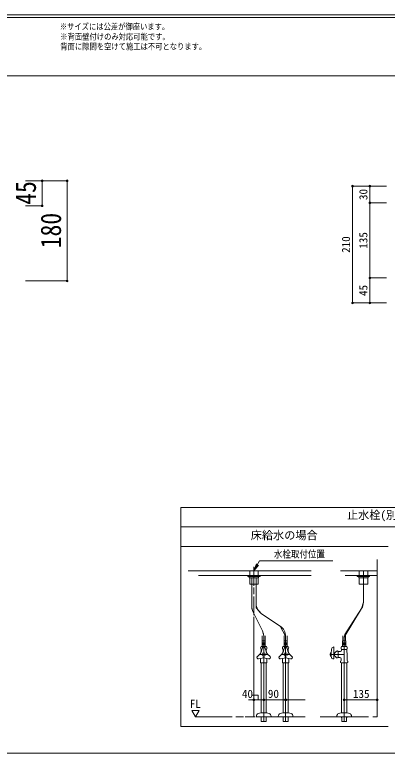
# Model space of a CAD drawing. Units: millimetres at full size, sheet at 1:5. Extents: x -1002 to 1006, y -687 to 676.
# Drawn here: x -327 to 341, y -687 to 640 of the extents above; entities that cross this region are included whole.
import ezdxf
from ezdxf.enums import TextEntityAlignment as Align

# ---------------------------------------------------------------- set-up
doc = ezdxf.new("R2010")
doc.units = ezdxf.units.MM
doc.header["$LTSCALE"] = 5
doc.header["$PDMODE"] = 32
doc.header["$PDSIZE"] = 3
doc.layers.add('F-0', color=7, linetype='Continuous', lineweight=15)
doc.styles.add('ＭＳ ゴシック', font='')
doc.styles.get('ＭＳ ゴシック').set_extended_font_data('MS Gothic')

msp = doc.modelspace()

# ---------------------------------------------------------------- linework, layer by layer
at = {"layer": 'F-0'}
for p, q in [((1002.034, 640.036), (-1002.086, 640.036)), ((1002.034, 635.036), (-1002.086, 635.036)), ((1002.034, 530.036), (-1002.086, 530.036)), ((-29.185, -315.334), (342.69, -315.334)), ((102.065, -359.084), (112.169, -341.584)), ((112.169, -341.584), (243.419, -341.584)), ((323.002, -338.959), (323.002, -621.584)), ((102.065, -359.084), (106.733, -346.624)), ((102.065, -359.084), (108.627, -347.717)), ((102.065, -359.084), (110.522, -348.811)), ((102.065, -352.057), (102.065, -386.078)), ((-16.06, -359.084), (2.708, -359.084)), ((204.877, -359.084), (2.501, -359.084)), ((204.877, -367.397), (2.509, -367.397)), ((2.779, -367.397), (204.877, -367.397)), ((91.127, -368.272), (91.127, -369.365)), ((113.002, -368.272), (91.127, -368.272)), ((91.127, -369.365), (113.002, -369.365)), ((92.002, -367.397), (112.127, -367.397)), ((92.002, -368.272), (92.002, -367.397)), ((112.127, -368.272), (92.002, -368.272)), ((110.377, -369.365), (93.752, -369.365)), ((93.752, -369.365), (93.752, -371.99)), ((94.409, -359.084), (94.409, -367.397)), ((109.721, -367.397), (109.721, -359.084)), ((110.377, -371.99), (110.377, -369.365)), ((112.127, -367.397), (112.127, -368.272)), ((113.002, -369.365), (113.002, -368.272)), ((113.002, -368.928), (113.002, -369.365)), ((257.377, -359.084), (323.002, -359.084)), ((323.002, -359.084), (266.465, -359.084)), ((287.565, -369.365), (287.565, -368.272)), ((287.565, -368.272), (309.44, -368.272)), ((287.565, -368.928), (287.565, -369.365)), ((309.44, -369.365), (287.565, -369.365)), ((288.44, -367.397), (288.44, -368.272)), ((308.565, -367.397), (288.44, -367.397)), ((288.44, -368.272), (308.565, -368.272)), ((290.19, -369.365), (306.815, -369.365)), ((290.19, -371.99), (290.19, -369.365)), ((290.846, -367.397), (290.846, -359.084)), ((298.502, -415.4), (298.502, -359.084)), ((298.502, -415.4), (298.502, -359.084)), ((306.159, -359.084), (306.159, -367.397)), ((306.815, -369.365), (306.815, -371.99)), ((308.565, -368.272), (308.565, -367.397)), ((309.44, -368.272), (309.44, -369.365)), ((93.752, -371.99), (110.377, -371.99)), ((94.409, -371.99), (94.409, -382.665)), ((94.737, -382.993), (94.409, -382.665)), ((94.846, -383.103), (94.737, -382.993)), ((94.846, -383.103), (108.89, -383.103)), ((97.994, -422.525), (97.994, -371.99)), ((98.237, -371.73), (98.237, -425.777)), ((105.893, -371.99), (105.893, -425.64)), ((106.136, -418.166), (106.136, -371.99)), ((108.89, -383.103), (109.284, -383.103)), ((109.393, -382.993), (109.284, -383.103)), ((109.721, -382.665), (109.393, -382.993)), ((109.721, -382.665), (109.721, -371.99)), ((306.815, -371.99), (290.19, -371.99)), ((290.846, -382.665), (290.846, -371.99)), ((290.846, -382.665), (291.174, -382.993)), ((291.174, -382.993), (291.284, -383.103)), ((291.677, -383.103), (291.284, -383.103)), ((305.721, -383.103), (291.677, -383.103)), ((305.721, -383.103), (305.831, -382.993)), ((305.831, -382.993), (306.159, -382.665)), ((306.159, -371.99), (306.159, -382.665)), ((102.065, -389.372), (102.065, -401.04)), ((102.065, -405.157), (102.065, -438.65)), ((100.198, -432.095), (98.237, -425.777)), ((100.198, -432.095), (117.36, -467.371)), ((100.198, -432.095), (117.36, -467.371)), ((115.818, -436.327), (105.893, -425.64)), ((115.818, -436.327), (149.258, -458.779)), ((149.258, -458.779), (115.818, -436.327)), ((263.94, -478.382), (295.054, -427.189)), ((102.065, -442.081), (102.065, -475.128)), ((158.94, -476.941), (149.258, -458.779)), ((102.065, -475.599), (102.065, -494.239)), ((117.049, -476.203), (117.049, -484.953)), ((119.548, -476.089), (117.36, -467.371)), ((119.565, -476.941), (119.565, -484.953)), ((119.565, -476.941), (119.565, -509.584)), ((122.081, -484.953), (122.081, -476.203)), ((156.424, -476.203), (156.424, -484.953)), ((158.94, -476.941), (158.94, -484.953)), ((158.94, -476.941), (158.94, -509.584)), ((161.456, -484.953), (161.456, -476.203)), ((261.424, -484.953), (261.424, -476.203)), ((266.456, -476.203), (266.456, -484.953)), ((102.065, -481.651), (102.065, -598.333)), ((122.365, -484.953), (116.765, -484.953)), ((116.765, -484.953), (116.765, -487.906)), ((117.159, -488.672), (121.971, -488.672)), ((117.159, -489.547), (117.159, -488.672)), ((121.971, -489.547), (117.159, -489.547)), ((119.565, -484.953), (119.565, -629.786)), ((121.971, -488.672), (121.971, -489.547)), ((122.365, -487.906), (122.365, -484.953)), ((161.74, -484.953), (156.14, -484.953)), ((156.14, -484.953), (156.14, -487.906)), ((156.534, -488.672), (161.346, -488.672)), ((156.534, -489.547), (156.534, -488.672)), ((161.346, -489.547), (156.534, -489.547)), ((158.94, -484.953), (158.94, -629.786)), ((161.346, -488.672), (161.346, -489.547)), ((161.74, -487.906), (161.74, -484.953)), ((261.14, -484.953), (266.74, -484.953)), ((261.14, -487.906), (261.14, -484.953)), ((266.346, -488.672), (261.534, -488.672)), ((261.534, -488.672), (261.534, -489.547)), ((261.534, -489.547), (266.346, -489.547)), ((263.94, -478.382), (263.94, -484.953)), ((263.94, -478.382), (263.94, -629.786)), ((263.94, -484.953), (263.94, -509.584)), ((266.346, -489.547), (266.346, -488.672)), ((266.74, -484.953), (266.74, -487.906)), ((102.065, -500.046), (102.065, -598.935)), ((114.809, -495.015), (124.321, -495.015)), ((116.378, -500.397), (114.809, -500.397)), ((114.971, -500.397), (114.971, -501.277)), ((114.971, -500.397), (115.48, -500.397)), ((114.971, -501.277), (114.971, -501.928)), ((117.029, -497.967), (115.432, -503.929)), ((116.378, -500.397), (115.48, -500.397)), ((116.765, -492.718), (116.765, -494.14)), ((117.159, -491.078), (121.971, -491.078)), ((117.159, -491.953), (117.159, -491.078)), ((121.971, -491.953), (117.159, -491.953)), ((117.202, -494.578), (121.927, -494.578)), ((121.971, -491.078), (121.971, -491.953)), ((122.1, -497.967), (123.698, -503.929)), ((122.365, -494.14), (122.365, -492.718)), ((123.65, -500.397), (122.751, -500.397)), ((124.321, -500.397), (122.751, -500.397)), ((124.159, -501.277), (124.159, -501.928)), ((154.184, -495.015), (163.696, -495.015)), ((154.184, -500.397), (154.855, -500.397)), ((154.346, -500.397), (154.346, -501.277)), ((154.346, -501.277), (154.346, -501.928)), ((156.404, -497.967), (154.807, -503.929)), ((155.753, -500.397), (154.855, -500.397)), ((156.14, -492.718), (156.14, -494.14)), ((156.534, -491.078), (161.346, -491.078)), ((156.534, -491.953), (156.534, -491.078)), ((161.346, -491.953), (156.534, -491.953)), ((156.577, -494.578), (161.302, -494.578)), ((161.346, -491.078), (161.346, -491.953)), ((161.475, -497.967), (163.073, -503.929)), ((161.74, -494.14), (161.74, -492.718)), ((163.025, -500.397), (162.126, -500.397)), ((163.696, -500.397), (162.126, -500.397)), ((243.909, -496.254), (245.316, -496.057)), ((245.565, -517.426), (245.565, -496.273)), ((253.002, -503.866), (253.002, -515.303)), ((268.696, -495.015), (259.184, -495.015)), ((259.184, -500.397), (268.696, -500.397)), ((259.346, -500.397), (259.346, -501.277)), ((259.855, -500.397), (259.346, -500.397)), ((259.346, -501.277), (259.346, -501.928)), ((259.855, -500.397), (268.025, -500.397)), ((261.14, -494.14), (261.14, -492.718)), ((266.346, -491.078), (261.534, -491.078)), ((261.534, -491.078), (261.534, -491.953)), ((261.534, -491.953), (266.346, -491.953)), ((266.302, -494.578), (261.577, -494.578)), ((266.346, -491.953), (266.346, -491.078)), ((266.74, -492.718), (266.74, -494.14)), ((268.534, -500.397), (268.025, -500.397)), ((268.534, -500.397), (268.534, -501.277)), ((268.534, -501.277), (268.534, -501.928)), ((108.237, -513.197), (112.601, -508.832)), ((110.439, -517.678), (116.734, -515.991)), ((125.657, -509.584), (113.473, -509.584)), ((125.657, -509.584), (113.769, -509.584)), ((114.096, -516.698), (114.096, -519.829)), ((119.565, -509.584), (119.565, -629.786)), ((128.358, -517.588), (122.396, -515.991)), ((125.034, -519.829), (125.034, -516.698)), ((130.893, -513.197), (126.529, -508.832)), ((147.612, -513.197), (151.976, -508.832)), ((149.814, -517.678), (156.109, -515.991)), ((165.032, -509.584), (152.848, -509.584)), ((165.032, -509.584), (152.848, -509.584)), ((153.471, -516.698), (153.471, -519.829)), ((158.94, -509.584), (158.94, -629.786)), ((167.733, -517.588), (161.771, -515.991)), ((164.409, -519.829), (164.409, -516.698)), ((170.268, -513.197), (165.904, -508.832)), ((263.94, -509.584), (239.002, -509.584)), ((263.94, -509.584), (239.002, -509.584)), ((239.44, -506.522), (239.322, -506.959)), ((239.44, -512.647), (239.44, -506.522)), ((240.752, -506.522), (239.44, -506.522)), ((240.752, -506.522), (240.752, -512.647)), ((240.752, -507.834), (240.752, -511.334)), ((243.395, -517.373), (245.316, -517.643)), ((246.877, -507.506), (245.565, -507.506)), ((245.565, -511.662), (246.877, -511.662)), ((246.877, -512.209), (246.877, -506.959)), ((253.002, -504.334), (253.659, -504.334)), ((253.659, -514.834), (253.002, -514.834)), ((253.659, -504.334), (254.275, -504.334)), ((254.275, -514.834), (253.659, -514.834)), ((258.471, -517.24), (258.471, -519.829)), ((263.94, -629.786), (263.94, -509.584)), ((269.409, -509.584), (269.409, -519.829)), ((113.987, -524.897), (113.877, -524.787)), ((113.987, -524.897), (114.981, -524.897)), ((125.143, -524.897), (114.981, -524.897)), ((115.059, -614.584), (115.059, -524.897)), ((124.071, -524.897), (124.071, -614.584)), ((153.362, -524.897), (153.252, -524.787)), ((153.362, -524.897), (154.356, -524.897)), ((164.518, -524.897), (154.356, -524.897)), ((154.434, -614.584), (154.434, -524.897)), ((163.446, -524.897), (163.446, -614.584)), ((257.373, -521.834), (257.83, -521.376)), ((257.373, -521.834), (257.373, -523.907)), ((257.373, -523.907), (258.362, -524.897)), ((258.362, -524.897), (269.518, -524.897)), ((259.434, -524.897), (259.434, -614.584)), ((268.446, -614.584), (268.446, -524.897)), ((269.518, -524.897), (270.507, -523.907)), ((270.049, -521.376), (270.507, -521.834)), ((270.507, -523.907), (270.507, -521.834)), ((270.507, -523.907), (270.507, -521.834)), ((92.074, -591.048), (194.199, -591.048)), ((263.94, -591.048), (322.999, -591.048)), ((-9.498, -610.217), (3.627, -610.217)), ((-2.935, -621.584), (-9.498, -610.217)), ((3.627, -610.217), (-2.935, -621.584)), ((102.065, -598.935), (102.065, -610.588)), ((102.065, -601.765), (102.065, -608.335)), ((-2.935, -621.584), (63.097, -621.584)), ((69.738, -621.584), (83.258, -621.584)), ((86.579, -621.584), (103.479, -621.584)), ((102.065, -610.772), (102.065, -621.584)), ((102.065, -611.277), (102.065, -621.584)), ((105.663, -621.584), (194.02, -621.584)), ((106.44, -620.709), (106.44, -621.584)), ((132.69, -621.584), (106.44, -621.584)), ((124.904, -614.584), (114.226, -614.584)), ((115.059, -622.739), (115.059, -621.586)), ((115.083, -623.661), (115.059, -622.739)), ((124.071, -622.739), (124.047, -623.661)), ((124.071, -621.586), (124.071, -622.739)), ((132.69, -621.584), (132.69, -620.709)), ((145.815, -620.709), (145.815, -621.584)), ((172.065, -621.584), (145.815, -621.584)), ((164.279, -614.584), (153.601, -614.584)), ((154.434, -622.739), (154.434, -621.586)), ((154.458, -623.661), (154.434, -622.739)), ((163.446, -622.739), (163.422, -623.661)), ((163.446, -621.586), (163.446, -622.739)), ((172.065, -621.584), (172.065, -620.709)), ((221.099, -621.584), (307.778, -621.584)), ((250.815, -621.584), (250.815, -620.709)), ((250.815, -621.584), (277.065, -621.584)), ((258.601, -614.584), (269.279, -614.584)), ((259.434, -621.584), (259.434, -622.739)), ((259.434, -622.739), (259.458, -623.661)), ((259.458, -623.661), (259.578, -629.279)), ((268.302, -629.279), (268.422, -623.661)), ((268.422, -623.661), (268.446, -622.739)), ((268.446, -622.739), (268.446, -621.584)), ((277.065, -620.709), (277.065, -621.584)), ((315.563, -621.584), (315.618, -621.584)), ((115.739, -629.786), (115.74, -629.786)), ((115.74, -629.786), (115.846, -629.786)), ((115.846, -629.786), (123.284, -629.786)), ((123.284, -629.786), (123.39, -629.786)), ((123.39, -629.786), (123.391, -629.786)), ((155.114, -629.786), (155.115, -629.786)), ((155.115, -629.786), (155.221, -629.786)), ((155.221, -629.786), (162.659, -629.786)), ((162.659, -629.786), (162.765, -629.786)), ((162.765, -629.786), (162.766, -629.786)), ((259.578, -629.279), (260.114, -629.786)), ((267.659, -629.786), (260.221, -629.786)), ((267.766, -629.786), (268.302, -629.279)), ((-1002.086, -687.064), (1002.034, -687.064))]:
    msp.add_line(p, q, dxfattribs=at)
at = {"layer": 'F-0', "color": 4, "lineweight": 9}
for p, q in [((-278.102, 341.705), (-307.702, 341.705)), ((-233.111, 341.705), (-307.702, 341.705)), ((-278.102, 341.705), (-278.102, 296.705)), ((-233.111, 161.705), (-233.111, 341.705)), ((278.928, 332.057), (278.928, 122.057)), ((278.928, 332.057), (339.657, 332.057)), ((310.057, 332.057), (310.057, 302.057)), ((310.057, 332.057), (339.657, 332.057)), ((-278.102, 296.705), (-307.702, 296.705)), ((310.057, 302.057), (339.657, 302.057)), ((310.057, 302.057), (310.057, 167.057)), ((-233.111, 161.705), (-307.702, 161.705)), ((310.057, 167.057), (339.657, 167.057)), ((310.057, 167.057), (310.057, 122.057)), ((278.928, 122.057), (339.657, 122.057)), ((310.057, 122.057), (339.657, 122.057))]:
    msp.add_line(p, q, dxfattribs=at)
at = {"layer": 'F-0', "lineweight": 18}
for p, q in [((-29.185, -639.084), (-29.185, -245.334)), ((-29.185, -245.334), (714.565, -245.334)), ((-29.185, -280.334), (714.565, -280.334)), ((342.69, -639.084), (-29.185, -639.084))]:
    msp.add_line(p, q, dxfattribs=at)
at = {"layer": 'F-0'}
for points in [[(315.618, -621.584), (323.002, -621.584), (323.002, -338.959)], [(266, -367.397), (323.002, -367.397), (266.512, -367.397)], [(109.284, -383.103), (109.24, -383.103), (101.19, -383.103)], [(291.284, -383.103), (291.327, -383.103), (299.377, -383.103)], [(265.319, -473.666), (295.054, -427.189), (298.502, -415.4)], [(117.159, -494.578), (116.94, -494.797), (116.94, -495.015)], [(122.19, -495.015), (122.19, -494.797), (121.971, -494.578)], [(123.65, -500.397), (124.159, -500.397), (124.159, -501.277)], [(156.534, -494.578), (156.315, -494.797), (156.315, -495.015)], [(161.565, -495.015), (161.565, -494.797), (161.346, -494.578)], [(163.025, -500.397), (163.534, -500.397), (163.534, -501.277), (163.534, -501.928)], [(254.275, -504.334), (254.493, -504.115), (257.159, -504.115)], [(261.315, -495.015), (261.315, -494.797), (261.534, -494.578)], [(266.346, -494.578), (266.565, -494.797), (266.565, -495.015)], [(239.322, -512.209), (239.44, -512.647), (240.752, -512.647)], [(254.275, -514.834), (254.493, -515.053), (256.284, -515.053)], [(113.877, -520.783), (113.877, -523.907), (113.877, -524.787)], [(125.252, -520.783), (125.252, -524.787), (125.143, -524.897)], [(153.252, -520.783), (153.252, -523.907), (153.252, -524.787)], [(164.627, -520.783), (164.627, -524.787), (164.518, -524.897)], [(109.62, -590.928), (109.62, -582.656), (98.858, -582.656)], [(115.739, -629.786), (115.203, -629.279), (115.083, -623.661)], [(124.047, -623.661), (123.927, -629.279), (123.391, -629.786)], [(155.114, -629.786), (154.578, -629.279), (154.458, -623.661)], [(163.422, -623.661), (163.302, -629.279), (162.766, -629.786)], [(260.221, -629.786), (260.115, -629.786), (260.114, -629.786)], [(267.766, -629.786), (267.765, -629.786), (267.659, -629.786)]]:
    msp.add_lwpolyline(points, dxfattribs=at)
for centre, radius in [((119.565, -509.584), 3.062), ((158.94, -509.584), 3.062), ((102.065, -591.048), 1.75), ((102.065, -591.048), 1.75), ((119.565, -591.048), 1.75), ((119.565, -591.048), 1.75), ((158.94, -591.048), 1.75), ((158.94, -591.048), 1.75), ((263.94, -591.048), 1.75), ((263.94, -591.048), 1.75), ((322.999, -591.048), 1.75), ((322.999, -591.048), 1.75), ((322.999, -591.048), 1.75)]:
    msp.add_circle(centre, radius, dxfattribs=at)
for centre, radius, start, end in [((128.011, -418.166), 21.875, 180, 236.12262), ((276.627, -415.4), 21.875, 327.39011, 0), ((119.869, -422.525), 21.875, 188.55163, 205.94376), ((137.065, -476.941), 21.875, 0, 56.12262), ((97.69, -476.941), 21.875, 2.23046, 25.94376), ((97.69, -476.941), 21.875, 0, 2.23046), ((272.69, -478.382), 8.75, 147.39011, 180), ((117.706, -487.906), 0.941, 180, 234.43222), ((117.706, -490.312), 0.941, 125.56778, 234.43222), ((121.424, -487.906), 0.941, 305.56778, 0), ((121.424, -490.312), 0.941, 305.56778, 54.43222), ((157.081, -487.906), 0.941, 180, 234.43222), ((157.081, -490.312), 0.941, 125.56778, 234.43222), ((160.799, -487.906), 0.941, 305.56778, 0), ((160.799, -490.312), 0.941, 305.56778, 54.43222), ((262.081, -487.906), 0.941, 180, 234.43222), ((262.081, -490.312), 0.941, 125.56778, 234.43222), ((265.799, -487.906), 0.941, 305.56778, 0), ((265.799, -490.312), 0.941, 305.56778, 54.43222), ((104.867, -501.098), 10.938, 315, 345), ((118.799, -497.706), 4.812, 146.00705, 213.99295), ((100.725, -501.928), 14.246, 346.9604, 0), ((117.202, -494.14), 0.438, 180, 270), ((117.706, -492.718), 0.941, 125.56778, 180), ((119.565, -498.647), 2.625, 15, 165), ((121.927, -494.14), 0.438, 270, 0), ((121.424, -492.718), 0.941, 0, 54.43222), ((134.263, -501.098), 10.938, 195, 225), ((138.405, -501.928), 14.246, 180, 193.0396), ((120.331, -497.706), 4.812, 326.00705, 33.99295), ((144.242, -501.098), 10.938, 315, 345), ((158.174, -497.706), 4.812, 146.00705, 213.99295), ((140.1, -501.928), 14.246, 346.9604, 0), ((156.577, -494.14), 0.438, 180, 270), ((157.081, -492.718), 0.941, 125.56778, 180), ((158.94, -498.647), 2.625, 15, 165), ((161.302, -494.14), 0.438, 270, 0), ((160.799, -492.718), 0.941, 0, 54.43222), ((173.638, -501.098), 10.938, 195, 225), ((177.78, -501.928), 14.246, 180, 193.0396), ((159.706, -497.706), 4.812, 326.00705, 33.99295), ((306.377, -509.584), 65.648, 170.1971, 178.47247), ((244.274, -498.854), 2.625, 98, 170.1971), ((245.346, -496.273), 0.219, 0, 98), ((241.012, -498.25), 10.5, 303.95919, 326.04081), ((251.471, -505.428), 2.188, 45.573, 143.1301), ((257.159, -501.928), 2.188, 270, 0), ((263.174, -497.706), 4.812, 146.00705, 213.99295), ((261.577, -494.14), 0.438, 180, 270), ((262.081, -492.718), 0.941, 125.56778, 180), ((266.302, -494.14), 0.438, 270, 0), ((265.799, -492.718), 0.941, 0, 54.43222), ((282.78, -501.928), 14.246, 180, 193.0396), ((264.706, -497.706), 4.812, 326.00705, 33.99295), ((110.093, -515.053), 2.625, 135, 277.52424), ((133.784, -509.584), 19.688, 166.9604, 171.25756), ((119.565, -526.556), 10.938, 75, 105), ((105.346, -509.584), 19.688, 8.74244, 13.0396), ((129.037, -515.053), 2.625, 255, 45), ((149.468, -515.053), 2.625, 135, 277.52424), ((173.159, -509.584), 19.688, 166.9604, 171.25756), ((158.94, -526.556), 10.938, 75, 105), ((144.721, -509.584), 19.688, 8.74244, 13.0396), ((168.412, -515.053), 2.625, 255, 45), ((249.94, -509.584), 10.938, 166.70293, 180), ((249.94, -509.584), 10.938, 180, 193.29707), ((249.94, -509.584), 10.938, 166.11346, 166.70293), ((249.94, -509.584), 10.938, 193.29707, 193.88654), ((273.526, -509.743), 32.812, 182.77864, 189.59149), ((243.761, -514.773), 2.625, 189.59149, 261.99591), ((245.346, -517.426), 0.219, 261.99591, 0), ((241.012, -520.918), 10.5, 33.95919, 56.04081), ((251.471, -513.74), 2.188, 216.8699, 314.427), ((256.284, -517.24), 2.188, 0, 90), ((249.721, -509.584), 19.688, 0, 13.0396), ((111.909, -519.829), 2.188, 334.15807, 0), ((127.221, -519.829), 2.188, 180, 205.84193), ((151.284, -519.829), 2.188, 334.15807, 0), ((166.596, -519.829), 2.188, 180, 205.84193), ((256.284, -519.829), 2.188, 315, 0), ((271.596, -519.829), 2.188, 180, 225), ((112.127, -620.709), 5.688, 113.55646, 180), ((114.226, -625.522), 10.938, 90, 113.55646), ((124.904, -625.522), 10.938, 66.44354, 90), ((127.002, -620.709), 5.688, 0, 66.44354), ((151.502, -620.709), 5.688, 113.55646, 180), ((153.601, -625.522), 10.938, 90, 113.55646), ((164.279, -625.522), 10.938, 66.44354, 90), ((166.377, -620.709), 5.688, 0, 66.44354), ((256.502, -620.709), 5.688, 113.55646, 180), ((258.601, -625.522), 10.938, 90, 113.55646), ((269.279, -625.522), 10.938, 66.44354, 90), ((271.377, -620.709), 5.688, 0, 66.44354)]:
    msp.add_arc(centre, radius, start, end, dxfattribs=at)
at = {"layer": 'F-0', "color": 6}
for p in [(-278.102, 341.705), (-233.111, 341.705), (278.928, 332.057), (310.057, 332.057), (-278.102, 296.705), (310.057, 302.057), (-233.111, 161.705), (310.057, 167.057), (278.928, 122.057), (310.057, 122.057)]:
    msp.add_point(p, dxfattribs=at)

# ---------------------------------------------------------------- texts
at = {"layer": 'F-0', "style": 'ＭＳ ゴシック', "width": 0.85}
for s, height, p in [('※サイズには公差が御座います。', 11, (-246.359, 610.036)), ('※背面壁付けのみ対応可能です。', 11, (-245.443, 591.801)), ('背面に隙間を空けて施工は不可となります。', 11, (-245.384, 574.169)), ('水栓取付位置', 12.83, (137.835, -339.551))]:
    msp.add_text(s, height=height, dxfattribs=at).set_placement(p, align=Align.BOTTOM_LEFT)
at = {"layer": 'F-0', "color": 3, "style": 'ＭＳ ゴシック', "width": 0.85}
for s, p in [('45', (-278.102, 298.58)), ('180', (-233.111, 220.455))]:
    msp.add_text(s, height=36.66, rotation=90, dxfattribs=at).set_placement(p, align=Align.BOTTOM_LEFT)
at = {"layer": 'F-0', "style": 'ＭＳ ゴシック'}
for s, p in [('30', (310.057, 307.057)), ('210', (278.928, 212.057)), ('135', (310.057, 219.557)), ('45', (310.057, 134.557))]:
    msp.add_text(s, height=14.66, rotation=90, dxfattribs=at).set_placement(p, align=Align.BOTTOM_LEFT)
for s, p in [('止水栓(別途手配)参考位置', (269.009, -270.65)), ('床給水の場合', (96.369, -307.107)), ('40', (80.448, -592.097)), ('90', (127.033, -591.953)), ('135', (279.609, -592.097)), ('FL', (-13.137, -610.104))]:
    msp.add_text(s, height=14.66, dxfattribs=at).set_placement(p, align=Align.BOTTOM_LEFT)

doc.saveas('drawing.dxf')
